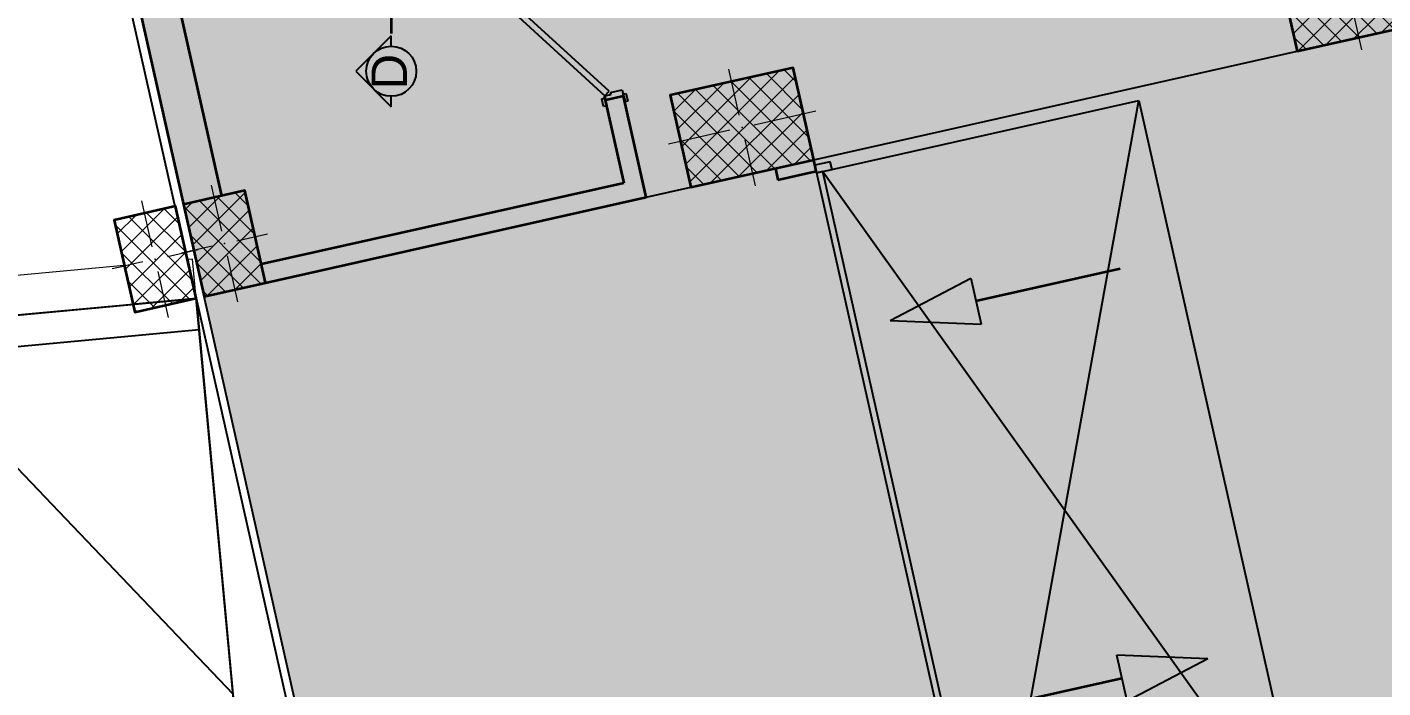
# Model space of a CAD drawing. Header units: millimetres. Extents: x -7085 to 93650, y -113521 to 35214.
# Drawn here: x 52215 to 60834, y -26350 to -22148 of the extents above; entities that cross this region are included whole.
import ezdxf
from ezdxf.enums import TextEntityAlignment as Align

# ---------------------------------------------------------------- set-up
doc = ezdxf.new("R2010")
doc.units = ezdxf.units.MM
doc.header["$MEASUREMENT"] = 0
doc.linetypes.add('Dot & Dashed', pattern=[502.708322, 238.125, -132.291667, 0, -132.291655])
doc.linetypes.add('Wipeout_Contour', pattern=[1000, 0, -1000])
for name, color, linetype, lineweight, true_color in [('A - Fill Zone_Pen_No__102', 7, 'Continuous', 13, 0xcccccc), ('A - Fill Zone_Pen_No__176', 7, 'Continuous', 15, 0x93a0c6), ('A - Muret_Pen_No__102', 7, 'Continuous', 13, 0xcccccc), ('A - Muret_Pen_No__82', 7, 'Continuous', 20, 0xaaaaaa), ('A - Prerjet_Pen_No__48', 7, 'Continuous', 25, 0xa80f02), ('A - Prerjet_Pen_No__8', 7, 'Continuous', 35, 0xa80f02), ('A - Sutereni Polyline_Pen_No__4', 7, 'Continuous', 20, 0x029e21), ('A -Polyline_Pen_No__48', 7, 'Continuous', 25, 0xa80f02), ('A -Polyline_Pen_No__8', 7, 'Continuous', 35, 0xa80f02)]:
    doc.layers.add(name, color=color, linetype=linetype, lineweight=lineweight, true_color=true_color)
for name, color, linetype in [('A - Muret', 7, 'Continuous'), ('A - Pllaka mbi bodrum', 7, 'Continuous'), ('A - Pllaka Suteren', 7, 'Continuous'), ('A - Prerjet', 7, 'Continuous'), ('A - Shtyllat', 7, 'Continuous'), ('A -Polyline', 7, 'Continuous')]:
    doc.layers.add(name, color=color, linetype=linetype)
for name, color, linetype, lineweight in [('A - Muret_Pen_No__7', 7, 'Continuous', 35), ('A - Pllaka mbi bodrum_Pen_No__42', 8, 'Continuous', 25), ('A - Pllaka Suteren_Pen_No__42', 8, 'Continuous', 25), ('A - Rampa_Pen_No__42', 8, 'Continuous', 25), ('A - Shtyllat_Pen_No__1', 7, 'Continuous', 13), ('A - Shtyllat_Pen_No__7', 7, 'Continuous', 35), ('A -Polyline_Pen_No__42', 8, 'Continuous', 25), ('ARCHICAD Doors_Pen_No__42', 8, 'Continuous', 25)]:
    doc.layers.add(name, color=color, linetype=linetype, lineweight=lineweight)
doc.styles.add('GENERATED_STYLE_2', font='')
doc.styles.get('GENERATED_STYLE_2').set_extended_font_data('Arial')
pattern_1 = [(45, (0, 0), (-68.94291, 68.94291), []), (135, (0, 0), (68.94291, 68.94291), [])]

# ---------------------------------------------------------------- blocks, each defined once
blk = doc.blocks.new('Slab_2', base_point=(52250, 0))
at = {"layer": 'A - Pllaka Suteren_Pen_No__42', "color": 8, "linetype": 'Continuous', "lineweight": 25, "flags": 128}
blk.add_lwpolyline([(52250, 0), (73150, 0), (73150, -14957.6), (72314.3, -15145.1), (75434.2, -29049.3), (55508, -33520.5), (54446.1, -28788.2), (53340.5, -23860.7), (52250, -19000.8)], close=True, dxfattribs=at)
blk = doc.blocks.new('Slab_4', base_point=(52202.2, -19050.8))
at = {"layer": 'A - Pllaka mbi bodrum_Pen_No__42', "color": 8, "linetype": 'Continuous', "lineweight": 25, "flags": 128}
blk.add_lwpolyline([(52202.2, -19050.8), (4150, -19050.1), (4150, -24900.8), (27100, -24900.8), (27100, -53141.2), (34367.5, -53141.2), (34572.1, -54047.7), (58272.3, -48654.7), (58120.8, -47974.9), (60192.7, -47573.3), (56976.7, -33242.2), (55470.3, -33580.4), (54395, -28799.7), (53757.6, -28901.2), (42447.8, -29954.2), (42022.2, -24921.5), (53286.8, -23873)], close=True, dxfattribs=at)
blk = doc.blocks.new('Slab_6', base_point=(53289.3, -23872.4))
at = {"layer": 'A - Pllaka Suteren_Pen_No__42', "color": 8, "linetype": 'Continuous', "lineweight": 25, "flags": 128}
blk.add_lwpolyline([(53289.3, -23872.4), (54395, -28799.7), (53757.6, -28901.2)], close=True, dxfattribs=at)
blk = doc.blocks.new('Slab_9', base_point=(4150, -19050.1))
at = {"layer": 'A - Pllaka mbi bodrum_Pen_No__42', "color": 8, "linetype": 'Continuous', "lineweight": 25, "flags": 128}
blk.add_lwpolyline([(4150, -19050.1), (4150, -24900.8), (27100, -24900.8), (27100, -53141.2), (34367.5, -53141.2), (34572.1, -54047.7), (55898.4, -49194.9), (55729.8, -48438.3), (52543.1, -34237.5), (55470.3, -33580.4), (54395, -28799.7), (53757.6, -28901.2), (42447.8, -29954.2), (42022.2, -24921.5), (53286.8, -23873), (52202.2, -19050.8)], close=True, dxfattribs=at)
blk = doc.blocks.new('Door 22')
at = {"layer": 'ARCHICAD Doors_Pen_No__42', "color": 8, "linetype": 'Continuous', "lineweight": 25}
for p, q in [((-260.4, 394), (-237.4, 426.7)), ((349.1, -32.8), (-260.4, 394)), ((-237.4, 426.7), (372, 0)), ((-387, 24), (-437, 24)), ((-437, 24), (-437, 5)), ((-437, 5), (-387, 5)), ((-400, 5), (-437, 5)), ((-400, 5), (-437, 5)), ((-375, 5), (-400, 5)), ((-400, 5), (-400, 0)), ((-400, 0), (-400, 5)), ((-400, 0), (-400, 5)), ((-400, 0), (-375, 0)), ((-372, 0), (-400, 0)), ((-400, 0), (-400, -115)), ((-400, -115), (-400, 0)), ((-400, -115), (-400, 0)), ((-387, 5), (-387, 24)), ((-375, 0), (-375, 5)), ((-372, -40), (-372, 0)), ((372, 0), (349.1, -32.8)), ((400, 0), (372, 0)), ((372, 0), (372, -40)), ((400, 5), (375, 5)), ((375, 5), (375, 0)), ((375, 0), (400, 0)), ((437, 24), (387, 24)), ((387, 24), (387, 5)), ((387, 5), (437, 5)), ((400, 0), (400, 5)), ((400, 0), (400, 5)), ((400, 0), (400, 5)), ((400, 5), (437, 5)), ((400, 5), (437, 5)), ((400, -115), (400, 0)), ((400, -115), (400, 0)), ((400, -115), (400, 0)), ((437, 5), (437, 24)), ((-360, -40), (-372, -40)), ((-360, -115), (-360, -40)), ((372, -40), (360, -40)), ((360, -40), (360, -115)), ((-387, -115), (-437, -115)), ((-437, -115), (-437, -134)), ((-400, -115), (-437, -115)), ((-400, -115), (-437, -115)), ((-437, -134), (-387, -134)), ((-400, -115), (-360, -115)), ((-387, -134), (-387, -115)), ((360, -115), (400, -115)), ((437, -115), (387, -115)), ((387, -115), (387, -134)), ((387, -134), (437, -134)), ((400, -115), (437, -115)), ((400, -115), (437, -115)), ((437, -134), (437, -115))]:
    blk.add_line(p, q, dxfattribs=at)
blk.add_arc((372, 0), 744, 145, 180, dxfattribs=at)
blk = doc.blocks.new('Wall_22', base_point=(55201.9, -19000.8))
at = {"layer": 'A - Muret_Pen_No__102', "linetype": 'Continuous', "lineweight": 0, "true_color": 0xcccccc}
for points in [[(55201.9, -19000.8), (55078.9, -19000.8), (55714.1, -21831.8), (55831.2, -21805.5)], [(56006.4, -22586.1), (55889.3, -22612.4), (56007.5, -23139.3), (56150.9, -23230.1)]]:
    blk.add_hatch(color=254, dxfattribs=at).paths.add_polyline_path(points)
at = {"layer": 'A - Muret_Pen_No__7', "color": 7, "linetype": 'Continuous', "lineweight": 35}
for p, q in [((55714.1, -21831.8), (55706, -21795.7)), ((55831.2, -21805.5), (55719, -21830.7)), ((55831.2, -21805.5), (55823.1, -21769.4)), ((55719, -21830.7), (55714.1, -21831.8)), ((55894.2, -22611.3), (55889.3, -22612.4)), ((55889.3, -22612.4), (55897.4, -22648.5)), ((56006.4, -22586.1), (55894.2, -22611.3)), ((56006.4, -22586.1), (56014.5, -22622.2))]:
    blk.add_line(p, q, dxfattribs=at)
at = {"layer": 'A - Muret_Pen_No__7', "color": 7, "linetype": 'Continuous', "lineweight": 35, "flags": 128}
for points in [[(55078.9, -19000.8), (55714.1, -21831.8)], [(55831.2, -21805.5), (55201.9, -19000.8)], [(55889.3, -22612.4), (56007.5, -23139.3)], [(56150.9, -23230.1), (56006.4, -22586.1)]]:
    blk.add_lwpolyline(points, dxfattribs=at)
at = {"layer": 'ARCHICAD Doors_Pen_No__42', "color": 8, "linetype": 'Continuous', "lineweight": 25, "xscale": -0.9999999999999997, "zscale": 1000, "rotation": 102.6469138785917}
blk.add_blockref('Door 22', (55806.6, -22221), dxfattribs=at)
blk = doc.blocks.new('Wall_23', base_point=(56150.9, -23230.1))
at = {"layer": 'A - Muret_Pen_No__102', "linetype": 'Continuous', "lineweight": 0, "true_color": 0xcccccc}
blk.add_hatch(color=254, dxfattribs=at).paths.add_polyline_path([(56007.5, -23139.3), (53704.5, -23656), (53730.8, -23773.1), (56150.9, -23230.1)])
at = {"layer": 'A - Muret_Pen_No__7', "color": 7, "linetype": 'Continuous', "lineweight": 35, "flags": 128}
for points in [[(56007.5, -23139.3), (53704.5, -23656)], [(53730.8, -23773.1), (56150.9, -23230.1)]]:
    blk.add_lwpolyline(points, dxfattribs=at)
blk = doc.blocks.new('Wall_33', base_point=(53340.5, -23860.7))
at = {"layer": 'A - Muret_Pen_No__102', "linetype": 'Continuous', "lineweight": 0, "true_color": 0xcccccc}
blk.add_hatch(color=254, dxfattribs=at).paths.add_polyline_path([(52250, -19000.8), (53209.1, -23275.3), (53453.1, -23220.5), (52500, -18973.1), (52500, -19000.8)])
at = {"layer": 'A - Muret_Pen_No__7', "color": 7, "linetype": 'Continuous', "lineweight": 35, "flags": 128}
for points in [[(52250, -19000.8), (53209.1, -23275.3)], [(53453.1, -23220.5), (52500, -18973.1)]]:
    blk.add_lwpolyline(points, dxfattribs=at)
blk = doc.blocks.new('Overhead Garage Door 22')
at = {"layer": 'ARCHICAD Doors_Pen_No__42', "color": 8, "linetype": 'Continuous', "lineweight": 25}
for p, q in [((2440, 2350), (-2440, 2350)), ((-2440, 2350), (-2440, 290)), ((-2440, 290), (2440, 2350)), ((2440, 290), (-2440, 2350)), ((2440, 290), (2440, 2350)), ((-2490, 250), (-2490, 350)), ((-2490, 350), (-2440, 350)), ((-2440, 350), (-2440, 250)), ((2440, 350), (2490, 350)), ((2440, 250), (2440, 350)), ((2490, 350), (2490, 250)), ((-2440, 250), (-2440, 290)), ((-2440, 290), (2440, 290)), ((2440, 290), (2440, 250)), ((-2440, 250), (-2490, 250)), ((-2450, 0), (-2450, 250)), ((2440, 250), (-2440, 250)), ((2490, 250), (2440, 250)), ((2450, 0), (2450, 250))]:
    blk.add_line(p, q, dxfattribs=at)
blk = doc.blocks.new('Wall_34', base_point=(58321.5, -27918.6))
at = {"layer": 'A - Muret_Pen_No__102', "linetype": 'Continuous', "lineweight": 0, "true_color": 0xcccccc}
for points in [[(57215.8, -22991.1), (56971.9, -23045.9), (56988.3, -23119.1), (57232.2, -23064.3)], [(58305.1, -27845.4), (58061.1, -27900.2), (58077.5, -27973.4), (58321.5, -27918.6)]]:
    blk.add_hatch(color=254, dxfattribs=at).paths.add_polyline_path(points)
at = {"layer": 'A - Muret_Pen_No__7', "color": 7, "linetype": 'Continuous', "lineweight": 35}
for p, q in [((56988.3, -23119.1), (57232.2, -23064.3)), ((58061.1, -27900.2), (58305.1, -27845.4))]:
    blk.add_line(p, q, dxfattribs=at)
at = {"layer": 'A - Muret_Pen_No__7', "color": 7, "linetype": 'Continuous', "lineweight": 35, "flags": 128}
for points in [[(57232.2, -23064.3), (57215.8, -22991.1)], [(56971.9, -23045.9), (56988.3, -23119.1)], [(58061.1, -27900.2), (58077.5, -27973.4)], [(58321.5, -27918.6), (58305.1, -27845.4)]]:
    blk.add_lwpolyline(points, dxfattribs=at)
at = {"layer": 'ARCHICAD Doors_Pen_No__42', "color": 8, "linetype": 'Continuous', "lineweight": 25, "xscale": -1, "zscale": 1000, "rotation": 282.6469138785832}
blk.add_blockref('Overhead Garage Door 22', (57524.7, -25509.6), dxfattribs=at)
blk = doc.blocks.new('Wall_56', base_point=(42022.2, -24921.5))
at = {"color": 254, "linetype": 'Wipeout_Contour', "lineweight": 0, "ltscale": 426727.309071}
blk.add_wipeout([(47140.9, -24193.8), (41999, -24672.5), (42022.2, -24921.5), (52887.8, -23909.9), (52832.6, -23663.9), (47738.3, -24138.2), (47761.5, -24387.1), (47164.1, -24442.7)], dxfattribs=at).dxf.layer = 'A - Muret'
at = {"color": 254, "linetype": 'Wipeout_Contour', "lineweight": 0, "ltscale": 174903.280879}
blk.add_wipeout([(53234.2, -23626.5), (53289.3, -23872.4), (53266.2, -23623.6)], dxfattribs=at).dxf.layer = 'A - Muret'
at = {"layer": 'A - Muret_Pen_No__82', "color": 253, "linetype": 'Continuous', "lineweight": 20, "true_color": 0xaaaaaa, "flags": 128}
for points in [[(52832.6, -23663.9), (47738.3, -24138.2)], [(53266.2, -23623.6), (53234.2, -23626.5)], [(53289.4, -23872.5), (53266.2, -23623.6)], [(53288.9, -23872.5), (53289.4, -23872.5)], [(42022.2, -24921.5), (52887.8, -23909.9)]]:
    blk.add_lwpolyline(points, dxfattribs=at)
blk = doc.blocks.new('Column_70', base_point=(60614, -21921.2))
at = {"layer": 'A - Shtyllat', "linetype": 'Continuous', "lineweight": 0, "true_color": 0x000000}
h = blk.add_hatch(dxfattribs=at)
h.set_pattern_fill('Concrete_Block', color=18, style=0, pattern_type=2)
h.set_pattern_definition(pattern_1)
h.paths.add_polyline_path([(61070, -22126.3), (60938.6, -21540.9), (60158, -21716), (60289.4, -22301.5)])
at = {"layer": 'A - Shtyllat_Pen_No__1', "color": 7, "linetype": 'Continuous', "lineweight": 13}
for p, q in [((60596.5, -21843.1), (60530.8, -21550.4)), ((60692.1, -21903.7), (61082.4, -21816.1)), ((60536, -21938.7), (60145.7, -22026.3)), ((60631.5, -21999.2), (60697.2, -22292))]:
    blk.add_line(p, q, dxfattribs=at)
blk.add_point((60614, -21921.2), dxfattribs=at)
at = {"layer": 'A - Shtyllat_Pen_No__7', "color": 7, "linetype": 'Continuous', "lineweight": 35, "flags": 128}
blk.add_lwpolyline([(61070, -22126.3), (60938.6, -21540.9), (60158, -21716), (60289.4, -22301.5)], close=True, dxfattribs=at)
blk = doc.blocks.new('Column_71', base_point=(56759.8, -22786))
at = {"layer": 'A - Shtyllat', "linetype": 'Continuous', "lineweight": 0, "true_color": 0x000000}
h = blk.add_hatch(dxfattribs=at)
h.set_pattern_fill('Concrete_Block', color=18, style=0, pattern_type=2)
h.set_pattern_definition(pattern_1)
h.paths.add_polyline_path([(57215.8, -22991.1), (57084.5, -22405.7), (56303.9, -22580.9), (56435.2, -23166.3)])
at = {"layer": 'A - Shtyllat_Pen_No__1', "color": 7, "linetype": 'Continuous', "lineweight": 13}
for p, q in [((56742.3, -22707.9), (56676.6, -22415.2)), ((56837.9, -22768.5), (57228.2, -22680.9)), ((56681.8, -22803.5), (56291.5, -22891.1)), ((56777.4, -22864.1), (56843, -23156.8))]:
    blk.add_line(p, q, dxfattribs=at)
blk.add_point((56759.8, -22786), dxfattribs=at)
at = {"layer": 'A - Shtyllat_Pen_No__7', "color": 7, "linetype": 'Continuous', "lineweight": 35, "flags": 128}
blk.add_lwpolyline([(57215.8, -22991.1), (57084.5, -22405.7), (56303.9, -22580.9), (56435.2, -23166.3)], close=True, dxfattribs=at)
blk = doc.blocks.new('Column_84', base_point=(53470, -23524.2))
at = {"layer": 'A - Shtyllat', "linetype": 'Continuous', "lineweight": 0, "true_color": 0x000000}
h = blk.add_hatch(dxfattribs=at)
h.set_pattern_fill('Concrete_Block', color=18, style=0, pattern_type=2)
h.set_pattern_definition(pattern_1)
h.paths.add_polyline_path([(53730.8, -23773.1), (53599.4, -23187.7), (53209.1, -23275.3), (53340.5, -23860.7)])
at = {"layer": 'A - Shtyllat_Pen_No__1', "color": 7, "linetype": 'Continuous', "lineweight": 13}
for p, q in [((53452.4, -23446.1), (53386.8, -23153.4)), ((53548, -23506.7), (53743.2, -23462.9)), ((53391.9, -23541.7), (53196.7, -23585.5)), ((53487.5, -23602.3), (53553.2, -23895))]:
    blk.add_line(p, q, dxfattribs=at)
blk.add_point((53470, -23524.2), dxfattribs=at)
at = {"layer": 'A - Shtyllat_Pen_No__7', "color": 7, "linetype": 'Continuous', "lineweight": 35, "flags": 128}
blk.add_lwpolyline([(53730.8, -23773.1), (53599.4, -23187.7), (53209.1, -23275.3), (53340.5, -23860.7)], close=True, dxfattribs=at)
blk = doc.blocks.new('Column_99', base_point=(53028.5, -23623.5))
at = {"layer": 'A - Shtyllat', "linetype": 'Continuous', "lineweight": 0, "true_color": 0x000000}
h = blk.add_hatch(dxfattribs=at)
h.set_pattern_fill('Concrete_Block', color=18, style=0, pattern_type=2)
h.set_pattern_definition(pattern_1)
h.paths.add_polyline_path([(53289.3, -23872.4), (53158, -23287), (52767.7, -23374.6), (52899.1, -23960)])
at = {"layer": 'A - Shtyllat_Pen_No__1', "color": 7, "linetype": 'Continuous', "lineweight": 13}
for p, q in [((53011, -23545.4), (52945.3, -23252.7)), ((53106.6, -23606), (53301.7, -23562.2)), ((52950.5, -23641), (52755.3, -23684.8)), ((53046, -23701.6), (53111.7, -23994.3))]:
    blk.add_line(p, q, dxfattribs=at)
blk.add_point((53028.5, -23623.5), dxfattribs=at)
at = {"layer": 'A - Shtyllat_Pen_No__7', "color": 7, "linetype": 'Continuous', "lineweight": 35, "flags": 128}
blk.add_lwpolyline([(53289.3, -23872.4), (53158, -23287), (52767.7, -23374.6), (52899.1, -23960)], close=True, dxfattribs=at)
blk = doc.blocks.new('Straight Ramp 22')
at = {"layer": 'A - Rampa_Pen_No__42', "color": 8, "linetype": 'Continuous', "lineweight": 25}
for p, q in [((11940.8, -2525.3), (11940.8, 2525.3)), ((9940.8, -2525.3), (11940.8, 0)), ((4677.9, -2325.3), (11940.8, -2325.3)), ((4677.9, -2325.3), (11940.8, -2325.3)), ((4562.4, -2525.3), (11940.8, -2525.3))]:
    blk.add_line(p, q, dxfattribs=at)
at = {"layer": 'A - Rampa_Pen_No__42', "color": 8, "linetype": 'Continuous', "lineweight": 25, "style": 'GENERATED_STYLE_2'}
for tag, p in [('iCalculationMethod_0', (1500, 188.5)), ('iCalculationMethod_1', (10440.8, 188.5)), ('percentage_0', (4485.2, 188.5)), ('percentage_1', (7455.6, 188.5))]:
    blk.add_attdef(tag, text='', height=300, dxfattribs=at).set_placement(p, align=Align.MIDDLE_CENTER)
blk = doc.blocks.new('Polyline_11', base_point=(59164.5, -23685.5))
at = {"layer": 'A -Polyline_Pen_No__48', "linetype": 'Continuous', "lineweight": 25, "true_color": 0xa80f02}
blk.add_hatch(color=14, dxfattribs=at).paths.add_polyline_path([(57700.9, -24013.9), (58279.9, -24037.7), (58214.2, -23745)])
at = {"layer": 'A -Polyline_Pen_No__48', "color": 14, "linetype": 'Continuous', "lineweight": 25, "true_color": 0xa80f02}
for p, q in [((57700.9, -24013.9), (58214.2, -23745)), ((58214.2, -23745), (58279.9, -24037.7)), ((57700.9, -24013.9), (58279.9, -24037.7))]:
    blk.add_line(p, q, dxfattribs=at)
at = {"layer": 'A -Polyline_Pen_No__8', "color": 14, "linetype": 'Continuous', "lineweight": 35, "true_color": 0xa80f02, "flags": 128}
blk.add_lwpolyline([(59164.5, -23685.5), (58247.1, -23891.3)], dxfattribs=at)
blk = doc.blocks.new('Polyline_12', base_point=(58257.3, -26493.6))
at = {"layer": 'A -Polyline_Pen_No__48', "linetype": 'Continuous', "lineweight": 25, "true_color": 0xa80f02}
blk.add_hatch(color=14, dxfattribs=at).paths.add_polyline_path([(59720.9, -26165.2), (59141.8, -26141.4), (59207.5, -26434.1)])
at = {"layer": 'A -Polyline_Pen_No__48', "color": 14, "linetype": 'Continuous', "lineweight": 25, "true_color": 0xa80f02}
for p, q in [((59720.9, -26165.2), (59141.8, -26141.4)), ((59207.5, -26434.1), (59141.8, -26141.4)), ((59720.9, -26165.2), (59207.5, -26434.1))]:
    blk.add_line(p, q, dxfattribs=at)
at = {"layer": 'A -Polyline_Pen_No__8', "color": 14, "linetype": 'Continuous', "lineweight": 35, "true_color": 0xa80f02, "flags": 128}
blk.add_lwpolyline([(58257.3, -26493.6), (59174.7, -26287.8)], dxfattribs=at)
blk = doc.blocks.new('Cutting Plane_4', base_point=(54530, 2911.7))
at = {"layer": 'A - Prerjet_Pen_No__48', "color": 14, "linetype": 'Continuous', "lineweight": 25, "true_color": 0xa80f02}
for p, q in [((54530, -22203.6), (54305, -22428.6)), ((54530, -22269.5), (54530, -22203.6)), ((54305, -22428.6), (54530, -22653.6)), ((54530, -22653.6), (54530, -22587.7))]:
    blk.add_line(p, q, dxfattribs=at)
blk.add_circle((54530, -22428.6), 159.1, dxfattribs=at)
at = {"layer": 'A - Prerjet_Pen_No__8', "color": 14, "linetype": 'Dot & Dashed', "lineweight": 35, "true_color": 0xa80f02}
blk.add_line((54530, 2686.7), (54530, -22203.6), dxfattribs=at)
at = {"layer": 'A - Prerjet_Pen_No__48', "color": 14, "lineweight": 25, "true_color": 0xa80f02, "insert": (54629.6, -22317.5), "char_height": 225, "attachment_point": 9, "rotation": 90, "style": 'GENERATED_STYLE_2'}
blk.add_mtext('\\A1;{\\pqr;\\pt0;\\fArial|b0|i0|c0|p34;D}', dxfattribs=at)

msp = doc.modelspace()

# ---------------------------------------------------------------- hatches: boundary and pattern name
at = {"layer": 'A - Fill Zone_Pen_No__102', "linetype": 'Continuous', "lineweight": 0, "true_color": 0xf2f2f2}
msp.add_hatch(color=7, dxfattribs=at).paths.add_polyline_path([(61224.7, -22091.6), (53340.5, -23860.7), (52250, -19000.8), (55850, -19000.8), (55858.3, -18873.4), (60280, -17881.3)])
at = {"layer": 'A - Fill Zone_Pen_No__176', "linetype": 'Continuous', "lineweight": 0, "true_color": 0x242831}
msp.add_hatch(color=250, dxfattribs=at).paths.add_polyline_path([(52250, -6200), (52250, -19000.8), (55725, -19000.8), (55725, -14725.8), (59204.4, -14725.8), (59930.1, -17959.8), (60280, -17881.3), (61224.7, -22091.6), (53340.5, -23860.7), (54446.1, -28788.2), (62330.4, -27019.1), (63392.3, -31751.4), (68604.1, -30581.9), (65440.4, -16482.5), (65928.2, -16373.1), (65884.4, -16177.9), (65884.4, -6200)])

# ---------------------------------------------------------------- linework, layer by layer
at = {"layer": 'A -Polyline_Pen_No__42', "color": 8, "linetype": 'Continuous', "lineweight": 25}
for points in [[(57215.8, -22991.1), (60289.4, -22301.5)], [(56150.9, -23230.1), (56435.2, -23166.3)]]:
    msp.add_lwpolyline(points, dxfattribs=at)

# ---------------------------------------------------------------- block references
at = {"layer": 'A - Muret', "color": 7, "lineweight": 35}
for name, p in [('Wall_33', (53340.5, -23860.7)), ('Wall_22', (55201.9, -19000.8)), ('Wall_34', (58321.5, -27918.6)), ('Wall_23', (56150.9, -23230.1))]:
    msp.add_blockref(name, p, dxfattribs=at)
at = {"layer": 'A - Pllaka mbi bodrum', "color": 8, "linetype": 'Continuous', "lineweight": 25}
for name, p in [('Slab_4', (52202.2, -19050.8)), ('Slab_9', (4150, -19050.1))]:
    msp.add_blockref(name, p, dxfattribs=at)
at = {"layer": 'A - Pllaka Suteren', "color": 8, "linetype": 'Continuous', "lineweight": 25}
for name, p in [('Slab_2', (52250, 0)), ('Slab_6', (53289.3, -23872.4))]:
    msp.add_blockref(name, p, dxfattribs=at)
at = {"layer": 'A - Prerjet', "color": 14, "lineweight": 35, "true_color": 0xa80f02}
msp.add_blockref('Cutting Plane_4', (54530, 2911.7), dxfattribs=at)
at = {"layer": 'A - Shtyllat', "color": 7, "lineweight": 35}
for name, p in [('Column_70', (60614, -21921.2)), ('Column_71', (56759.8, -22786))]:
    msp.add_blockref(name, p, dxfattribs=at)
at = {"layer": 'A -Polyline', "color": 14, "linetype": 'Continuous', "lineweight": 35, "true_color": 0xa80f02}
for name, p in [('Polyline_11', (59164.5, -23685.5)), ('Polyline_12', (58257.3, -26493.6))]:
    msp.add_blockref(name, p, dxfattribs=at)

# ---------------------------------------------------------------- next in the draw order: block references
at = {"layer": 'A - Muret', "color": 7, "lineweight": 35}
msp.add_blockref('Wall_56', (42022.2, -24921.5), dxfattribs=at)

# ---------------------------------------------------------------- next in the draw order: linework, layer by layer
at = {"layer": 'A - Sutereni Polyline_Pen_No__4', "color": 104, "linetype": 'Continuous', "lineweight": 20, "true_color": 0x029e21}
msp.add_lwpolyline([(52250, 0), (52250, -19000.8), (55508, -33520.5), (75434.2, -29049.3), (72314.3, -15145.1), (73150, -14957.6), (73150, 0)], close=True, dxfattribs=at)

# ---------------------------------------------------------------- next in the draw order: block references
at = {"layer": 'A - Rampa_Pen_No__42', "color": 8, "linetype": 'Continuous', "lineweight": 25, "xscale": -0.9999999999999998, "zscale": 1000, "rotation": 185.3191829651347}
msp.add_blockref('Straight Ramp 22', (41634.1, -27493.8), dxfattribs=at)
at = {"layer": 'A - Shtyllat', "color": 7, "lineweight": 35}
for name, p in [('Column_84', (53470, -23524.2)), ('Column_99', (53028.5, -23623.5))]:
    msp.add_blockref(name, p, dxfattribs=at)

doc.saveas('drawing.dxf')
